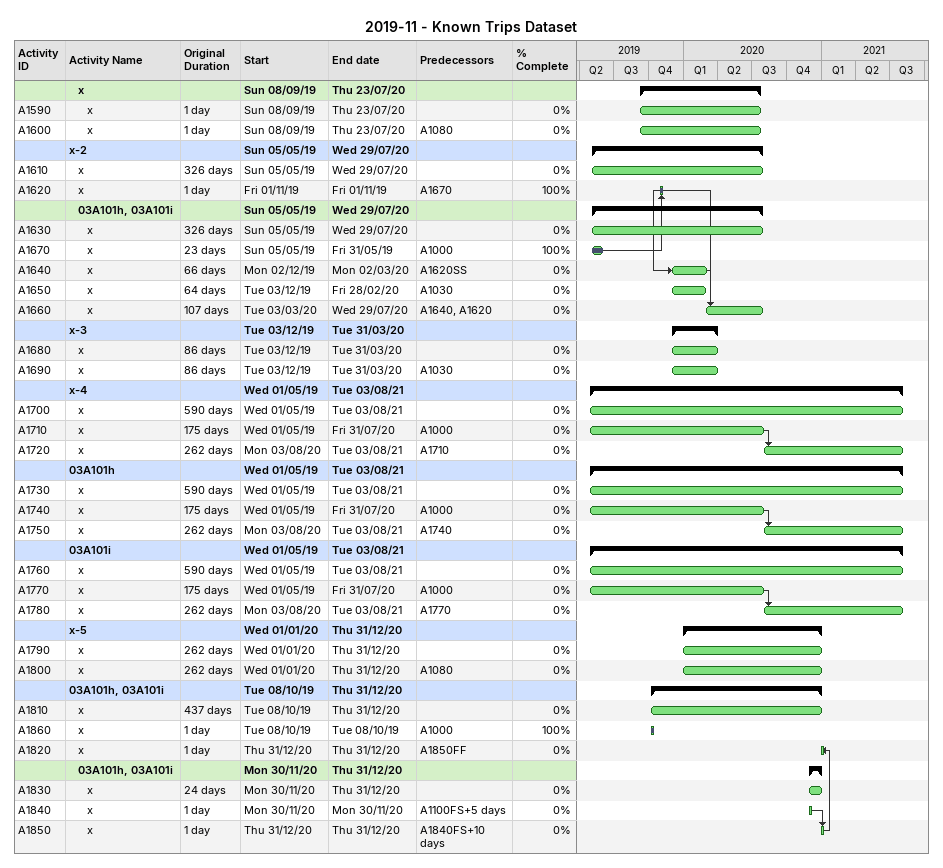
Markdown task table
2019-11 - Known Trips Dataset

| ID | Level | Task | Original duration | Start | Finish | Predecessors | % complete |
|---|---|---|---|---|---|---|---|
|  | 2 | **x** |  | 2019-09-08 | 2020-07-23 |  |  |
| A1590 | 3 | x | 1d | 2019-09-08 | 2020-07-23 |  | 0 |
| A1600 | 3 | x | 1d | 2019-09-08 | 2020-07-23 | A1080 | 0 |
|  | 1 | **x-2** |  | 2019-05-05 | 2020-07-29 |  |  |
| A1610 | 2 | x | 326d | 2019-05-05 | 2020-07-29 |  | 0 |
| A1620 | 2 | x | 1d | 2019-11-01 | 2019-11-01 | A1670 | 100 |
|  | 2 | **03A101h, 03A101i** |  | 2019-05-05 | 2020-07-29 |  |  |
| A1630 | 3 | x | 326d | 2019-05-05 | 2020-07-29 |  | 0 |
| A1670 | 3 | x | 23d | 2019-05-05 | 2019-05-31 | A1000 | 100 |
| A1640 | 3 | x | 66d | 2019-12-02 | 2020-03-02 | A1620SS | 0 |
| A1650 | 3 | x | 64d | 2019-12-03 | 2020-02-28 | A1030 | 0 |
| A1660 | 3 | x | 107d | 2020-03-03 | 2020-07-29 | A1640, A1620 | 0 |
|  | 1 | **x-3** |  | 2019-12-03 | 2020-03-31 |  |  |
| A1680 | 2 | x | 86d | 2019-12-03 | 2020-03-31 |  | 0 |
| A1690 | 2 | x | 86d | 2019-12-03 | 2020-03-31 | A1030 | 0 |
|  | 1 | **x-4** |  | 2019-05-01 | 2021-08-03 |  |  |
| A1700 | 2 | x | 590d | 2019-05-01 | 2021-08-03 |  | 0 |
| A1710 | 2 | x | 175d | 2019-05-01 | 2020-07-31 | A1000 | 0 |
| A1720 | 2 | x | 262d | 2020-08-03 | 2021-08-03 | A1710 | 0 |
|  | 1 | **03A101h** |  | 2019-05-01 | 2021-08-03 |  |  |
| A1730 | 2 | x | 590d | 2019-05-01 | 2021-08-03 |  | 0 |
| A1740 | 2 | x | 175d | 2019-05-01 | 2020-07-31 | A1000 | 0 |
| A1750 | 2 | x | 262d | 2020-08-03 | 2021-08-03 | A1740 | 0 |
|  | 1 | **03A101i** |  | 2019-05-01 | 2021-08-03 |  |  |
| A1760 | 2 | x | 590d | 2019-05-01 | 2021-08-03 |  | 0 |
| A1770 | 2 | x | 175d | 2019-05-01 | 2020-07-31 | A1000 | 0 |
| A1780 | 2 | x | 262d | 2020-08-03 | 2021-08-03 | A1770 | 0 |
|  | 1 | **x-5** |  | 2020-01-01 | 2020-12-31 |  |  |
| A1790 | 2 | x | 262d | 2020-01-01 | 2020-12-31 |  | 0 |
| A1800 | 2 | x | 262d | 2020-01-01 | 2020-12-31 | A1080 | 0 |
|  | 1 | **03A101h, 03A101i** |  | 2019-10-08 | 2020-12-31 |  |  |
| A1810 | 2 | x | 437d | 2019-10-08 | 2020-12-31 |  | 0 |
| A1860 | 2 | x | 1d | 2019-10-08 | 2019-10-08 | A1000 | 100 |
| A1820 | 2 | x | 1d | 2020-12-31 | 2020-12-31 | A1850FF | 0 |
|  | 2 | **03A101h, 03A101i** |  | 2020-11-30 | 2020-12-31 |  |  |
| A1830 | 3 | x | 24d | 2020-11-30 | 2020-12-31 |  | 0 |
| A1840 | 3 | x | 1d | 2020-11-30 | 2020-11-30 | A1100FS+5d | 0 |
| A1850 | 3 | x | 1d | 2020-12-31 | 2020-12-31 | A1840FS+10d | 0 |
